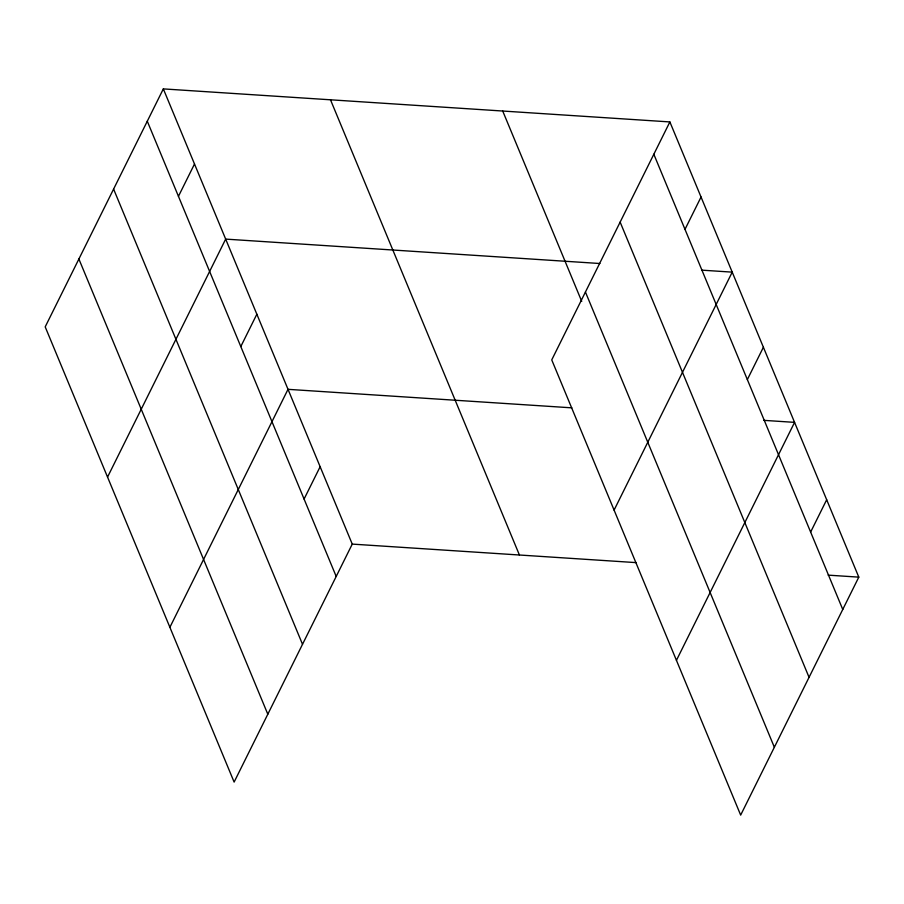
<?xml version="1.0" encoding="UTF-8"?>
<svg xmlns="http://www.w3.org/2000/svg" width="904" height="904" viewBox="0 0 904 904"><rect width="100%" height="100%" fill="white"/><g stroke="black" fill="none" stroke-linecap="round" stroke-linejoin="round"><path stroke-width="1.36" d="M163.33 88.897L45.2 326.864L234.125 782.073L352.255 544.106L163.33 88.897L669.875 121.927L858.8 577.136L740.67 815.103L551.745 359.894L669.875 121.927M178.45 196.337L194.507 164.008M107.542 477.086L225.672 239.108L599.883 263.516M240.803 346.56L256.849 314.219M169.884 627.308L288.014 389.33L571.848 407.84M304.083 499.053L320.14 466.713M684.995 229.367L701.052 197.027M614.087 510.116L732.217 272.138L701.572 270.138M747.348 379.59L763.394 347.249M676.441 660.338L794.571 422.36L763.925 420.36M810.628 532.083L826.685 499.742M352.255 544.106L636.088 562.616M828.154 575.136L858.8 577.136M653.829 154.256L842.754 609.466M620.144 222.113L809.057 677.322M585.43 292.037L774.355 747.246M502.714 111.022L581.724 301.382M330.491 99.79L519.416 554.999M147.284 121.226L336.198 576.436M113.599 189.083L302.512 644.303M78.885 259.007L267.81 714.216"/></g></svg>
